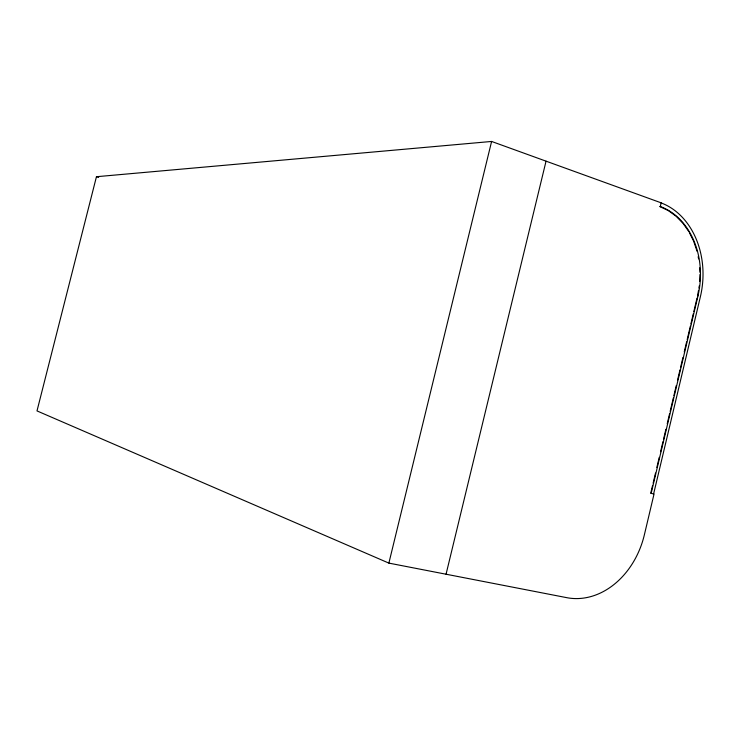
<?xml version="1.0" encoding="UTF-8"?>
<svg xmlns="http://www.w3.org/2000/svg" width="740" height="740" viewBox="0 0 740 740"><rect width="100%" height="100%" fill="white"/><g stroke="black" fill="none" stroke-linecap="round" stroke-linejoin="round"><path stroke-width="1.11" d="M699.661 281.32L700.003 274.531M697.552 295.861L698.523 290.293M698.902 288.064L699.291 285.834M652.597 485.385L650.728 493.238L654.03 494.043L644.401 534.678A78.255 62.326 -75.3 0 1 566.886 597.689L388.87 563.112L37 410.913L96.45 176.712L491.601 141.451L661.162 202.834L660.265 206.571M653.124 483.146L655.52 473.054M656.852 467.44L659.248 457.348M660.58 451.742L662.966 441.651M663.502 439.403L665.898 429.311M667.23 423.706L669.617 413.614M670.153 411.375L673.345 397.917M673.881 395.669L676.268 385.577M677.6 379.971L679.995 369.88M680.532 367.632L682.918 357.54M684.25 351.935L686.646 341.843M687.183 339.595L690.374 326.137M690.901 323.898L693.297 313.806M693.833 311.558L697.024 298.109M651.154 493.349L697.987 295.889M653.614 493.941L700.364 296.786A77.691 61.54 -84.9 0 0 660.746 202.779M446.063 574.203L546.046 161.163M388.87 563.112L491.601 141.451M96.45 176.712L98.651 177.387M659.84 206.58L668.276 210.567L676.036 216.173M676.804 216.959L682.946 223.24L688.829 231.592M689.31 232.536L693.574 241.018M693.926 242.045L697.071 251.295M698.162 256.734L698.597 258.907M699.652 267.788L699.975 272.274M660.274 206.525A73.834 58.479 -84.9 0 1 697.949 295.88"/></g></svg>
